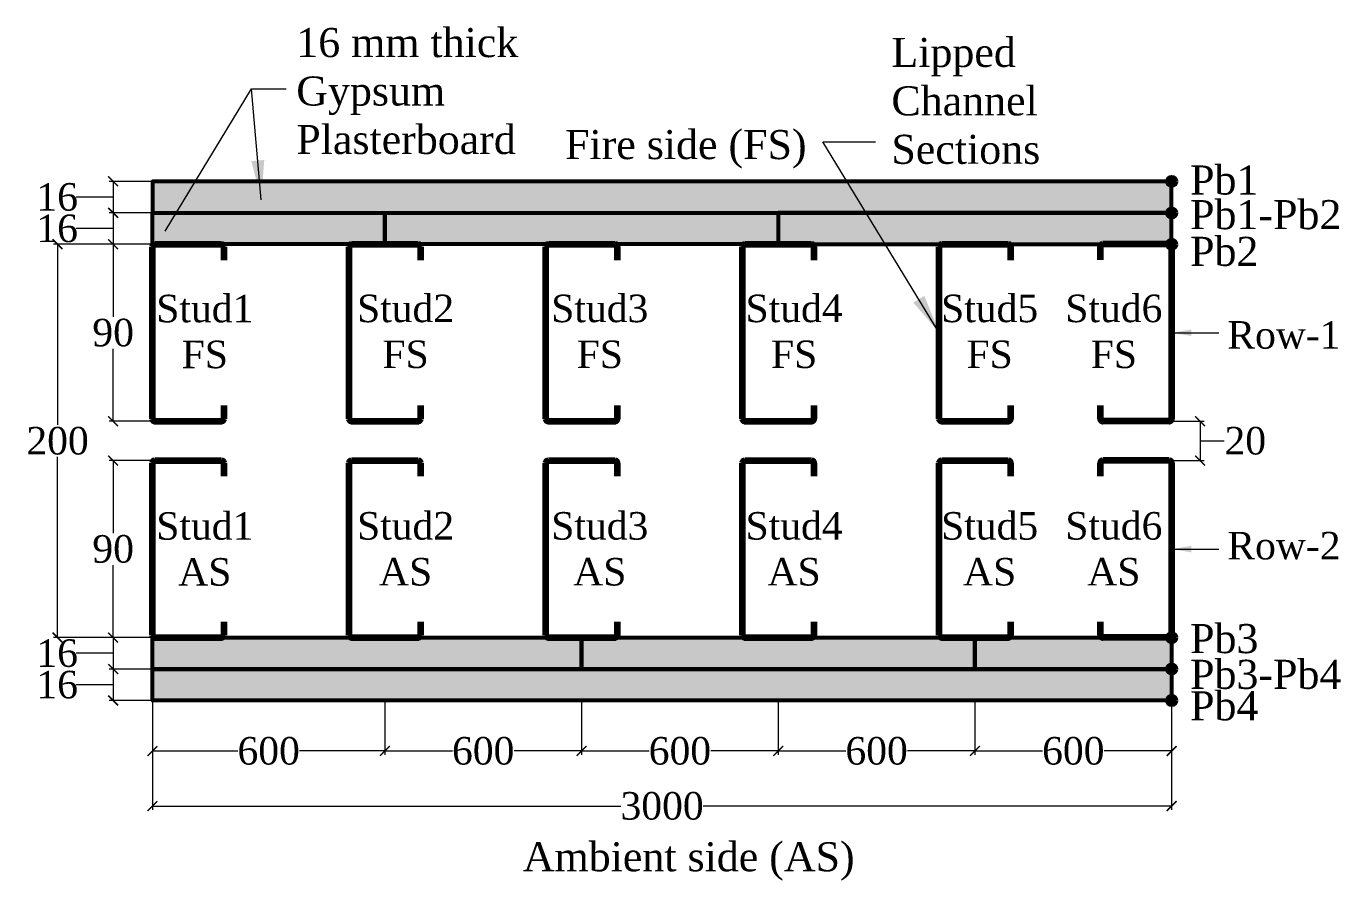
# Model space of a CAD drawing. Header units: millimetres. Extents: x 4760 to 7419, y -378 to 5598.
# Drawn here: x 4760 to 5428, y 2575 to 3009 of the extents above; entities that cross this region are included whole.
import ezdxf

# ---------------------------------------------------------------- set-up
doc = ezdxf.new("R2010")
doc.units = ezdxf.units.MM
doc.header["$PDMODE"] = 34
doc.layers.get('0').update_dxf_attribs({"lineweight": 9})
doc.layers.get('Defpoints').update_dxf_attribs({"color": 255})
doc.styles.get("Standard").update_dxf_attribs({"font": 'times.ttf'})
doc.dimstyles.new('Times new roman', dxfattribs={"dimtxt": 14, "dimasz": 5, "dimexe": 2, "dimexo": 1, "dimgap": 1, "dimtad": 0, "dimtih": 1, "dimtoh": 1, "dimtxsty": 'Standard', "dimblk": 'ARCHTICK', "dimcen": 0, "dimclrd": 256, "dimclre": 256, "dimadec": 0, "dimazin": 0, "dimtfac": 1, "dimtmove": 0, "dimatfit": 3, "dimfxl": 1, "dimlwd": -1, "dimlwe": -1, "dimarcsym": 0})

# ---------------------------------------------------------------- blocks, each defined once
blk = doc.blocks.new('Stud')
at = {"lineweight": 120}
for p, q in [((4631.49, 1757.6), (4665.24, 1757.6)), ((4630.24, 1668.85), (4630.24, 1756.35)), ((4666.49, 1756.35), (4666.49, 1749.6)), ((4666.49, 1675.6), (4666.49, 1668.85)), ((4631.49, 1667.6), (4665.24, 1667.6))]:
    blk.add_line(p, q, dxfattribs=at)
for centre, start, end in [((4631.49, 1756.35), 90, 180), ((4665.24, 1756.35), 0, 90), ((4631.49, 1668.85), 180, 270), ((4665.24, 1668.85), 270, 0)]:
    blk.add_arc(centre, 1.25, start, end, dxfattribs=at)
blk = doc.blocks.new('_ArchTick')
at = {"color": 0, "linetype": 'ByBlock', "const_width": 0.15}
blk.add_lwpolyline([(-0.5, -0.5), (0.5, 0.5)], dxfattribs=at)
blk = doc.blocks.new('*D20')
at = {"transparency": 16777216}
for p, q in [((4822.9, 2898.48), (4801.9, 2898.48)), ((4803.9, 2898.48), (4803.9, 2861.62)), ((4803.9, 2808.48), (4803.9, 2845.34)), ((4822.9, 2808.48), (4801.9, 2808.48))]:
    blk.add_line(p, q, dxfattribs=at)
at = {"layer": 'Defpoints', "color": 0, "lineweight": 53, "transparency": 16777216}
for p in [(4823.9, 2898.48), (4803.9, 2808.48), (4823.9, 2808.48)]:
    blk.add_point(p, dxfattribs=at)
at = {"transparency": 16777216, "xscale": 5, "yscale": 5, "zscale": 5}
for p, rotation in [((4803.9, 2898.48), 90), ((4803.9, 2808.48), 270)]:
    blk.add_blockref('_ArchTick', p, dxfattribs=dict(at, rotation=rotation))
at = {"color": 0, "lineweight": 53, "transparency": 16777216, "insert": (4803.9, 2853.48), "char_height": 14, "attachment_point": 5}
blk.add_mtext('90', dxfattribs=at)
blk = doc.blocks.new('*D18')
at = {"transparency": 16777216}
for p, q in [((4822.9, 2914.48), (4801.9, 2914.48)), ((4803.9, 2914.48), (4803.9, 2898.48)), ((4787.16, 2906.48), (4785.16, 2906.48)), ((4803.9, 2906.48), (4787.16, 2906.48)), ((4822.9, 2898.48), (4801.9, 2898.48))]:
    blk.add_line(p, q, dxfattribs=at)
at = {"layer": 'Defpoints', "color": 0, "lineweight": 53, "transparency": 16777216}
for p in [(4823.9, 2914.48), (4803.9, 2898.48), (4823.9, 2898.48)]:
    blk.add_point(p, dxfattribs=at)
at = {"transparency": 16777216, "xscale": 5, "yscale": 5, "zscale": 5}
for p, rotation in [((4803.9, 2914.48), 90), ((4803.9, 2898.48), 270)]:
    blk.add_blockref('_ArchTick', p, dxfattribs=dict(at, rotation=rotation))
at = {"color": 0, "lineweight": 53, "transparency": 16777216, "insert": (4775.44, 2906.48), "char_height": 14, "attachment_point": 5}
blk.add_mtext('16', dxfattribs=at)
blk = doc.blocks.new('*D16')
at = {"transparency": 16777216}
for p, q in [((4822.9, 2930.48), (4801.9, 2930.48)), ((4803.9, 2930.48), (4803.9, 2914.48)), ((4787.16, 2922.48), (4785.16, 2922.48)), ((4803.9, 2922.48), (4787.16, 2922.48)), ((4822.9, 2914.48), (4801.9, 2914.48))]:
    blk.add_line(p, q, dxfattribs=at)
at = {"layer": 'Defpoints', "color": 0, "lineweight": 53, "transparency": 16777216}
for p in [(4823.9, 2930.48), (4803.9, 2914.48), (4823.9, 2914.48)]:
    blk.add_point(p, dxfattribs=at)
at = {"transparency": 16777216, "xscale": 5, "yscale": 5, "zscale": 5}
for p, rotation in [((4803.9, 2930.48), 90), ((4803.9, 2914.48), 270)]:
    blk.add_blockref('_ArchTick', p, dxfattribs=dict(at, rotation=rotation))
at = {"color": 0, "lineweight": 53, "transparency": 16777216, "insert": (4775.44, 2922.48), "char_height": 14, "attachment_point": 5}
blk.add_mtext('16', dxfattribs=at)
blk = doc.blocks.new('*D17')
at = {"transparency": 16777216}
for p, q in [((4822.9, 2682.48), (4801.9, 2682.48)), ((4803.9, 2682.48), (4803.9, 2666.48)), ((4787.16, 2674.48), (4785.16, 2674.48)), ((4803.9, 2674.48), (4787.16, 2674.48)), ((4822.9, 2666.48), (4801.9, 2666.48))]:
    blk.add_line(p, q, dxfattribs=at)
at = {"layer": 'Defpoints', "color": 0, "lineweight": 53, "transparency": 16777216}
for p in [(4823.9, 2682.48), (4803.9, 2666.48), (4823.9, 2666.48)]:
    blk.add_point(p, dxfattribs=at)
at = {"transparency": 16777216, "xscale": 5, "yscale": 5, "zscale": 5}
for p, rotation in [((4803.9, 2682.48), 90), ((4803.9, 2666.48), 270)]:
    blk.add_blockref('_ArchTick', p, dxfattribs=dict(at, rotation=rotation))
at = {"color": 0, "lineweight": 53, "transparency": 16777216, "insert": (4775.44, 2674.48), "char_height": 14, "attachment_point": 5}
blk.add_mtext('16', dxfattribs=at)
blk = doc.blocks.new('*D19')
at = {"transparency": 16777216}
for p, q in [((4822.9, 2698.48), (4801.9, 2698.48)), ((4803.9, 2698.48), (4803.9, 2682.48)), ((4787.16, 2690.48), (4785.16, 2690.48)), ((4803.9, 2690.48), (4787.16, 2690.48)), ((4822.9, 2682.48), (4801.9, 2682.48))]:
    blk.add_line(p, q, dxfattribs=at)
at = {"layer": 'Defpoints', "color": 0, "lineweight": 53, "transparency": 16777216}
for p in [(4823.9, 2698.48), (4803.9, 2682.48), (4823.9, 2682.48)]:
    blk.add_point(p, dxfattribs=at)
at = {"transparency": 16777216, "xscale": 5, "yscale": 5, "zscale": 5}
for p, rotation in [((4803.9, 2698.48), 90), ((4803.9, 2682.48), 270)]:
    blk.add_blockref('_ArchTick', p, dxfattribs=dict(at, rotation=rotation))
at = {"color": 0, "lineweight": 53, "transparency": 16777216, "insert": (4775.44, 2690.48), "char_height": 14, "attachment_point": 5}
blk.add_mtext('16', dxfattribs=at)
blk = doc.blocks.new('*D21')
at = {"transparency": 16777216}
for p, q in [((4823.9, 2665.48), (4823.9, 2610.82)), ((5342.03, 2665.48), (5342.03, 2610.82)), ((4823.9, 2612.82), (5062.08, 2612.82)), ((5342.03, 2612.82), (5103.85, 2612.82))]:
    blk.add_line(p, q, dxfattribs=at)
at = {"layer": 'Defpoints', "color": 0, "lineweight": 53, "transparency": 16777216}
for p in [(4823.9, 2666.48), (5342.03, 2666.48), (5342.03, 2612.82)]:
    blk.add_point(p, dxfattribs=at)
at = {"transparency": 16777216, "xscale": 5, "yscale": 5, "zscale": 5, "rotation": 180}
blk.add_blockref('_ArchTick', (4823.9, 2612.82), dxfattribs=at)
at = {"transparency": 16777216, "xscale": 5, "yscale": 5, "zscale": 5}
blk.add_blockref('_ArchTick', (5342.03, 2612.82), dxfattribs=at)
at = {"color": 0, "lineweight": 53, "transparency": 16777216, "insert": (5082.97, 2612.82), "char_height": 14, "attachment_point": 5}
blk.add_mtext('3000', dxfattribs=at)
blk = doc.blocks.new('*D22')
at = {"transparency": 16777216}
for p, q in [((4823.9, 2665.48), (4823.9, 2638.8)), ((4942.03, 2665.48), (4942.03, 2638.8)), ((4823.9, 2640.8), (4867.27, 2640.8)), ((4942.03, 2640.8), (4898.66, 2640.8))]:
    blk.add_line(p, q, dxfattribs=at)
at = {"layer": 'Defpoints', "color": 0, "lineweight": 53, "transparency": 16777216}
for p in [(4823.9, 2666.48), (4942.03, 2666.48), (4942.03, 2640.8)]:
    blk.add_point(p, dxfattribs=at)
at = {"transparency": 16777216, "xscale": 5, "yscale": 5, "zscale": 5, "rotation": 180}
blk.add_blockref('_ArchTick', (4823.9, 2640.8), dxfattribs=at)
at = {"transparency": 16777216, "xscale": 5, "yscale": 5, "zscale": 5}
blk.add_blockref('_ArchTick', (4942.03, 2640.8), dxfattribs=at)
at = {"color": 0, "lineweight": 53, "transparency": 16777216, "insert": (4882.97, 2640.8), "char_height": 14, "attachment_point": 5}
blk.add_mtext('600', dxfattribs=at)
blk = doc.blocks.new('*D23')
at = {"transparency": 16777216}
for p, q in [((4942.03, 2665.48), (4942.03, 2638.8)), ((5042.03, 2665.48), (5042.03, 2638.8)), ((4942.03, 2640.8), (4976.34, 2640.8)), ((5042.03, 2640.8), (5007.72, 2640.8))]:
    blk.add_line(p, q, dxfattribs=at)
at = {"layer": 'Defpoints', "color": 0, "lineweight": 53, "transparency": 16777216}
for p in [(4942.03, 2666.48), (5042.03, 2666.48), (5042.03, 2640.8)]:
    blk.add_point(p, dxfattribs=at)
at = {"transparency": 16777216, "xscale": 5, "yscale": 5, "zscale": 5, "rotation": 180}
blk.add_blockref('_ArchTick', (4942.03, 2640.8), dxfattribs=at)
at = {"transparency": 16777216, "xscale": 5, "yscale": 5, "zscale": 5}
blk.add_blockref('_ArchTick', (5042.03, 2640.8), dxfattribs=at)
at = {"color": 0, "lineweight": 53, "transparency": 16777216, "insert": (4992.03, 2640.8), "char_height": 14, "attachment_point": 5}
blk.add_mtext('600', dxfattribs=at)
blk = doc.blocks.new('*D24')
at = {"transparency": 16777216}
for p, q in [((5042.03, 2665.48), (5042.03, 2638.8)), ((5142.03, 2665.48), (5142.03, 2638.8)), ((5042.03, 2640.8), (5076.34, 2640.8)), ((5142.03, 2640.8), (5107.72, 2640.8))]:
    blk.add_line(p, q, dxfattribs=at)
at = {"layer": 'Defpoints', "color": 0, "lineweight": 53, "transparency": 16777216}
for p in [(5042.03, 2666.48), (5142.03, 2666.48), (5142.03, 2640.8)]:
    blk.add_point(p, dxfattribs=at)
at = {"transparency": 16777216, "xscale": 5, "yscale": 5, "zscale": 5, "rotation": 180}
blk.add_blockref('_ArchTick', (5042.03, 2640.8), dxfattribs=at)
at = {"transparency": 16777216, "xscale": 5, "yscale": 5, "zscale": 5}
blk.add_blockref('_ArchTick', (5142.03, 2640.8), dxfattribs=at)
at = {"color": 0, "lineweight": 53, "transparency": 16777216, "insert": (5092.03, 2640.8), "char_height": 14, "attachment_point": 5}
blk.add_mtext('600', dxfattribs=at)
blk = doc.blocks.new('*D25')
at = {"transparency": 16777216}
for p, q in [((5142.03, 2665.48), (5142.03, 2638.8)), ((5242.03, 2665.48), (5242.03, 2638.8)), ((5142.03, 2640.8), (5176.34, 2640.8)), ((5242.03, 2640.8), (5207.72, 2640.8))]:
    blk.add_line(p, q, dxfattribs=at)
at = {"layer": 'Defpoints', "color": 0, "lineweight": 53, "transparency": 16777216}
for p in [(5142.03, 2666.48), (5242.03, 2666.48), (5242.03, 2640.8)]:
    blk.add_point(p, dxfattribs=at)
at = {"transparency": 16777216, "xscale": 5, "yscale": 5, "zscale": 5, "rotation": 180}
blk.add_blockref('_ArchTick', (5142.03, 2640.8), dxfattribs=at)
at = {"transparency": 16777216, "xscale": 5, "yscale": 5, "zscale": 5}
blk.add_blockref('_ArchTick', (5242.03, 2640.8), dxfattribs=at)
at = {"color": 0, "lineweight": 53, "transparency": 16777216, "insert": (5192.03, 2640.8), "char_height": 14, "attachment_point": 5}
blk.add_mtext('600', dxfattribs=at)
blk = doc.blocks.new('*D26')
at = {"transparency": 16777216}
for p, q in [((5242.03, 2665.48), (5242.03, 2638.8)), ((5342.03, 2665.48), (5342.03, 2638.8)), ((5242.03, 2640.8), (5276.34, 2640.8)), ((5342.03, 2640.8), (5307.72, 2640.8))]:
    blk.add_line(p, q, dxfattribs=at)
at = {"layer": 'Defpoints', "color": 0, "lineweight": 53, "transparency": 16777216}
for p in [(5242.03, 2666.48), (5342.03, 2666.48), (5342.03, 2640.8)]:
    blk.add_point(p, dxfattribs=at)
at = {"transparency": 16777216, "xscale": 5, "yscale": 5, "zscale": 5, "rotation": 180}
blk.add_blockref('_ArchTick', (5242.03, 2640.8), dxfattribs=at)
at = {"transparency": 16777216, "xscale": 5, "yscale": 5, "zscale": 5}
blk.add_blockref('_ArchTick', (5342.03, 2640.8), dxfattribs=at)
at = {"color": 0, "lineweight": 53, "transparency": 16777216, "insert": (5292.03, 2640.8), "char_height": 14, "attachment_point": 5}
blk.add_mtext('600', dxfattribs=at)
blk = doc.blocks.new('*D27')
at = {"transparency": 16777216}
for p, q in [((4822.9, 2788.48), (4801.9, 2788.48)), ((4803.9, 2788.48), (4803.9, 2751.62)), ((4803.9, 2698.48), (4803.9, 2735.34)), ((4822.9, 2698.48), (4801.9, 2698.48))]:
    blk.add_line(p, q, dxfattribs=at)
at = {"layer": 'Defpoints', "color": 0, "lineweight": 53, "transparency": 16777216}
for p in [(4823.9, 2788.48), (4803.9, 2698.48), (4823.9, 2698.48)]:
    blk.add_point(p, dxfattribs=at)
at = {"transparency": 16777216, "xscale": 5, "yscale": 5, "zscale": 5}
for p, rotation in [((4803.9, 2788.48), 90), ((4803.9, 2698.48), 270)]:
    blk.add_blockref('_ArchTick', p, dxfattribs=dict(at, rotation=rotation))
at = {"color": 0, "lineweight": 53, "transparency": 16777216, "insert": (4803.9, 2743.48), "char_height": 14, "attachment_point": 5}
blk.add_mtext('90', dxfattribs=at)
blk = doc.blocks.new('*D29')
at = {"transparency": 16777216}
for p, q in [((4822.9, 2914.48), (4801.9, 2914.48)), ((4803.9, 2914.48), (4803.9, 2898.48)), ((4787.16, 2906.48), (4785.16, 2906.48)), ((4803.9, 2906.48), (4787.16, 2906.48)), ((4822.9, 2898.48), (4801.9, 2898.48))]:
    blk.add_line(p, q, dxfattribs=at)
at = {"layer": 'Defpoints', "color": 0, "lineweight": 53, "transparency": 16777216}
for p in [(4823.9, 2914.48), (4803.9, 2898.48), (4823.9, 2898.48)]:
    blk.add_point(p, dxfattribs=at)
at = {"transparency": 16777216, "xscale": 5, "yscale": 5, "zscale": 5}
for p, rotation in [((4803.9, 2914.48), 90), ((4803.9, 2898.48), 270)]:
    blk.add_blockref('_ArchTick', p, dxfattribs=dict(at, rotation=rotation))
at = {"color": 0, "lineweight": 53, "transparency": 16777216, "insert": (4775.44, 2906.48), "char_height": 14, "attachment_point": 5}
blk.add_mtext('16', dxfattribs=at)
blk = doc.blocks.new('*D28')
at = {"transparency": 16777216}
for p, q in [((4822.9, 2930.48), (4801.9, 2930.48)), ((4803.9, 2930.48), (4803.9, 2914.48)), ((4787.16, 2922.48), (4785.16, 2922.48)), ((4803.9, 2922.48), (4787.16, 2922.48)), ((4822.9, 2914.48), (4801.9, 2914.48))]:
    blk.add_line(p, q, dxfattribs=at)
at = {"layer": 'Defpoints', "color": 0, "lineweight": 53, "transparency": 16777216}
for p in [(4823.9, 2930.48), (4803.9, 2914.48), (4823.9, 2914.48)]:
    blk.add_point(p, dxfattribs=at)
at = {"transparency": 16777216, "xscale": 5, "yscale": 5, "zscale": 5}
for p, rotation in [((4803.9, 2930.48), 90), ((4803.9, 2914.48), 270)]:
    blk.add_blockref('_ArchTick', p, dxfattribs=dict(at, rotation=rotation))
at = {"color": 0, "lineweight": 53, "transparency": 16777216, "insert": (4775.44, 2922.48), "char_height": 14, "attachment_point": 5}
blk.add_mtext('16', dxfattribs=at)
blk = doc.blocks.new('*D72')
at = {"transparency": 16777216}
for p, q in [((4822.9, 2898.48), (4773.64, 2898.48)), ((4775.64, 2898.48), (4775.64, 2806.6)), ((4775.64, 2698.48), (4775.64, 2790.36)), ((4822.9, 2698.48), (4773.64, 2698.48))]:
    blk.add_line(p, q, dxfattribs=at)
at = {"layer": 'Defpoints', "color": 0, "lineweight": 53, "transparency": 16777216}
for p in [(4823.9, 2898.48), (4775.64, 2698.48), (4823.9, 2698.48)]:
    blk.add_point(p, dxfattribs=at)
at = {"transparency": 16777216, "xscale": 5, "yscale": 5, "zscale": 5}
for p, rotation in [((4775.64, 2898.48), 90), ((4775.64, 2698.48), 270)]:
    blk.add_blockref('_ArchTick', p, dxfattribs=dict(at, rotation=rotation))
at = {"color": 0, "lineweight": 53, "transparency": 16777216, "insert": (4775.64, 2798.48), "char_height": 14, "attachment_point": 5}
blk.add_mtext('200', dxfattribs=at)
blk = doc.blocks.new('*D131')
at = {"transparency": 16777216}
for p, q in [((5341.78, 2808.48), (5358.54, 2808.48)), ((5356.54, 2808.48), (5356.54, 2788.48)), ((5356.54, 2798.48), (5366.72, 2798.48)), ((5366.72, 2798.48), (5368.72, 2798.48)), ((5341.78, 2788.48), (5358.54, 2788.48))]:
    blk.add_line(p, q, dxfattribs=at)
at = {"layer": 'Defpoints', "color": 0, "lineweight": 53, "transparency": 16777216}
for p in [(5340.78, 2808.48), (5340.78, 2788.48), (5356.54, 2788.48)]:
    blk.add_point(p, dxfattribs=at)
at = {"transparency": 16777216, "xscale": 5, "yscale": 5, "zscale": 5}
for p, rotation in [((5356.54, 2808.48), 90), ((5356.54, 2788.48), 270)]:
    blk.add_blockref('_ArchTick', p, dxfattribs=dict(at, rotation=rotation))
at = {"color": 0, "lineweight": 53, "transparency": 16777216, "insert": (5379.46, 2798.48), "char_height": 14, "attachment_point": 5}
blk.add_mtext('20', dxfattribs=at)

msp = doc.modelspace()

# ---------------------------------------------------------------- hatches: boundary and pattern name
at = {"lineweight": 53, "true_color": 0xf7abae}
h = msp.add_hatch(color=241, dxfattribs=at)
h.dxf.hatch_style = 1
h.paths.add_polyline_path([(4823.904, 2930.478), (4823.904, 2914.478), (5342.029, 2914.478), (5342.029, 2930.478)])
at = {"lineweight": 53, "true_color": 0x2776bb}
h = msp.add_hatch(color=152, dxfattribs=at)
h.dxf.hatch_style = 1
h.paths.add_polyline_path([(5344.332, 2930.411, 1), (5339.726, 2930.411, 1)])
at = {"lineweight": 53, "true_color": 0xf7abae}
h = msp.add_hatch(color=241, dxfattribs=at)
h.dxf.hatch_style = 1
h.paths.add_polyline_path([(4942.029, 2898.478), (4942.029, 2914.478), (4823.904, 2914.478), (4823.904, 2898.478)])
h = msp.add_hatch(color=241, dxfattribs=at)
h.dxf.hatch_style = 1
h.paths.add_polyline_path([(4942.029, 2914.478), (4942.029, 2898.478), (5142.029, 2898.478), (5142.029, 2914.478)])
h = msp.add_hatch(color=241, dxfattribs=at)
h.dxf.hatch_style = 1
h.paths.add_polyline_path([(5342.029, 2898.478), (5342.029, 2914.478), (5142.029, 2914.478), (5142.029, 2898.478)])
at = {"lineweight": 53, "true_color": 0x2776bb}
h = msp.add_hatch(color=152, dxfattribs=at)
h.dxf.hatch_style = 1
h.paths.add_polyline_path([(5344.332, 2914.411, 1), (5339.726, 2914.411, 1)])
h = msp.add_hatch(color=152, dxfattribs=at)
h.dxf.hatch_style = 1
h.paths.add_polyline_path([(5344.332, 2898.411, 1), (5339.726, 2898.411, 1)])
h = msp.add_hatch(color=152, dxfattribs=at)
h.dxf.hatch_style = 1
h.paths.add_polyline_path([(5344.332, 2698.478, 1), (5339.726, 2698.478, 1)])
at = {"lineweight": 53, "true_color": 0xf7abae}
h = msp.add_hatch(color=241, dxfattribs=at)
h.dxf.hatch_style = 1
h.paths.add_polyline_path([(5042.029, 2698.478), (4823.904, 2698.478), (4823.904, 2682.478), (5042.029, 2682.478)])
h = msp.add_hatch(color=241, dxfattribs=at)
h.dxf.hatch_style = 1
h.paths.add_polyline_path([(5242.029, 2698.478), (5042.029, 2698.478), (5042.029, 2682.478), (5242.029, 2682.478)])
h = msp.add_hatch(color=241, dxfattribs=at)
h.dxf.hatch_style = 1
h.paths.add_polyline_path([(5342.029, 2682.478), (5342.029, 2698.478), (5242.029, 2698.478), (5242.029, 2682.478)])
h = msp.add_hatch(color=241, dxfattribs=at)
h.dxf.hatch_style = 1
h.paths.add_polyline_path([(5342.029, 2666.478), (5342.029, 2682.478), (4823.904, 2682.478), (4823.904, 2666.478)])
at = {"lineweight": 53, "true_color": 0x2776bb}
h = msp.add_hatch(color=152, dxfattribs=at)
h.dxf.hatch_style = 1
h.paths.add_polyline_path([(5344.332, 2682.478, 1), (5339.726, 2682.478, 1)])
h = msp.add_hatch(color=152, dxfattribs=at)
h.dxf.hatch_style = 1
h.paths.add_polyline_path([(5344.332, 2666.478, 1), (5339.726, 2666.478, 1)])

# ---------------------------------------------------------------- linework, layer by layer
at = {"lineweight": 53}
for points in [[(4823.904, 2914.478), (5342.029, 2914.478), (5342.029, 2930.478), (4823.904, 2930.478)], [(4942.029, 2898.478), (4823.904, 2898.478), (4823.904, 2914.478), (4942.029, 2914.478)], [(4942.029, 2914.478), (5142.029, 2914.478), (5142.029, 2898.478), (4942.029, 2898.478)], [(5142.029, 2898.478), (5342.029, 2898.478), (5342.029, 2914.478), (5142.029, 2914.478)], [(4823.904, 2698.478), (5042.029, 2698.478), (5042.029, 2682.478), (4823.904, 2682.478)], [(5042.029, 2698.478), (5242.029, 2698.478), (5242.029, 2682.478), (5042.029, 2682.478)], [(5242.029, 2698.478), (5342.029, 2698.478), (5342.029, 2682.478), (5242.029, 2682.478)], [(4823.904, 2682.478), (5342.029, 2682.478), (5342.029, 2666.478), (4823.904, 2666.478)]]:
    msp.add_lwpolyline(points, close=True, dxfattribs=at)
for centre in [(5342.029, 2930.411), (5342.029, 2914.411), (5342.029, 2898.411), (5342.029, 2698.478), (5342.029, 2682.478), (5342.029, 2666.478)]:
    msp.add_circle(centre, 2.303, dxfattribs=at)

# ---------------------------------------------------------------- block references
at = {"lineweight": -3}
for p in [(193.659, 1140.875), (293.659, 1140.875), (393.659, 1140.875), (493.659, 1140.875), (593.659, 1140.875), (193.659, 1030.875), (293.659, 1030.875), (393.659, 1030.875), (493.659, 1030.875), (593.659, 1030.875)]:
    msp.add_blockref('Stud', p, dxfattribs=at)
at = {"lineweight": -3, "rotation": 180}
for p in [(9972.274, 4566.081), (9972.274, 4456.081)]:
    msp.add_blockref('Stud', p, dxfattribs=at)

# ---------------------------------------------------------------- texts
at = {"lineweight": 53, "attachment_point": 1}
for s, insert, char_height, width in [('16 mm thick Gypsum Plasterboard', (4897.009, 3008.443), 14.7814, 115.93848), ('Lipped Channel Sections', (5199.568, 3003.442), 14.7814, 68.45472), ('Fire side (FS)', (5033.636, 2956.57), 14.7814, 121.64572), ('Pb1', (5351.403, 2938.557), 14.7814, 41.76421), ('Pb1-Pb2', (5351.403, 2920.94), 14.7814, 41.76421), ('Pb2', (5351.403, 2902.275), 14.7814, 41.76421), ('\\pxqc;Stud1\\PFS', (4829.62, 2872.806), 14, 41.76421), ('\\pxqc;Stud2\\PFS', (4931.692, 2872.873), 14, 41.76421), ('\\pxqc;Stud3\\PFS', (5030.417, 2872.873), 14, 41.76421), ('\\pxqc;Stud4\\PFS', (5129.199, 2872.873), 14, 41.76421), ('\\pxqc;Stud5\\PFS', (5228.615, 2872.873), 14, 41.76421), ('\\pxqc;Stud6\\PFS', (5291.764, 2872.873), 14, 41.76421), ('Row-1', (5370.332, 2859.399), 14, 90.08321), ('\\pxqc;Stud1\\PAS', (4829.62, 2762.233), 14, 41.76421), ('\\pxqc;Stud2\\PAS', (4931.692, 2762.3), 14, 41.76421), ('\\pxqc;Stud3\\PAS', (5030.417, 2762.3), 14, 41.76421), ('\\pxqc;Stud4\\PAS', (5129.199, 2762.3), 14, 41.76421), ('\\pxqc;Stud5\\PAS', (5228.615, 2762.3), 14, 41.76421), ('\\pxqc;Stud6\\PAS', (5291.764, 2762.3), 14, 41.76421), ('Row-2', (5370.332, 2752.221), 14, 90.08321), ('Pb3', (5351.403, 2705.358), 14.7814, 41.76421), ('Pb3-Pb4', (5351.403, 2687.182), 14.7814, 41.76421), ('Pb4', (5351.403, 2671.182), 14.7814, 41.76421), ('Ambient side (AS)', (5012.183, 2594.423), 14.7814, 165.80062)]:
    msp.add_mtext(s, dxfattribs=dict(at, insert=insert, char_height=char_height, width=width))

# ---------------------------------------------------------------- dimensions: what is measured, and where the dimension line sits
at = {"lineweight": 53}
for base, p1, p2, picture, middle in [((4803.904, 2914.478), (4823.904, 2930.478), (4823.904, 2914.478), '*D16', (4784.162, 2922.478)), ((4803.904, 2914.478), (4823.904, 2930.478), (4823.904, 2914.478), '*D28', (4784.162, 2922.478)), ((4803.904, 2898.478), (4823.904, 2914.478), (4823.904, 2898.478), '*D18', (4784.162, 2906.478)), ((4803.904, 2898.478), (4823.904, 2914.478), (4823.904, 2898.478), '*D29', (4784.162, 2906.478)), ((4775.64, 2698.478), (4823.904, 2898.478), (4823.904, 2698.478), '*D72', (4775.64, 2798.478)), ((4803.904, 2682.478), (4823.904, 2698.478), (4823.904, 2682.478), '*D19', (4784.162, 2690.478)), ((4803.904, 2666.478), (4823.904, 2682.478), (4823.904, 2666.478), '*D17', (4784.162, 2674.478))]:
    dim = msp.add_linear_dim(base=base, p1=p1, p2=p2, angle=90, dimstyle='Times new roman', override={"dimtmove": 1}, dxfattribs=at)
    dim.commit()
    dim.dimension.update_dxf_attribs({"geometry": picture, "text_midpoint": middle})
for base, p1, p2, picture, middle in [((4803.904, 2808.478), (4823.904, 2898.478), (4823.904, 2808.478), '*D20', (4803.904, 2853.478)), ((4803.904, 2698.478), (4823.904, 2788.478), (4823.904, 2698.478), '*D27', (4803.904, 2743.478))]:
    dim = msp.add_linear_dim(base=base, p1=p1, p2=p2, angle=90, dimstyle='Times new roman', dxfattribs=at)
    dim.commit()
    dim.dimension.update_dxf_attribs({"geometry": picture, "text_midpoint": middle})
dim = msp.add_linear_dim(base=(5356.539, 2788.478), p1=(5340.779, 2808.478), p2=(5340.779, 2788.478), angle=90, dimstyle='Times new roman', override={"dimtmove": 1}, dxfattribs=at)
dim.commit()
dim.dimension.update_dxf_attribs({"geometry": '*D131', "text_midpoint": (5369.717, 2798.478), "dimtype": 160})
for base, p2, text, picture, middle in [((5342.029, 2612.823), (5342.029, 2666.478), '3000', '*D21', (5082.966, 2612.823)), ((4942.029, 2640.795), (4942.029, 2666.478), '600', '*D22', (4882.966, 2640.795))]:
    dim = msp.add_linear_dim(base=base, p1=(4823.904, 2666.478), p2=p2, text=text, dimstyle='Times new roman', dxfattribs=at)
    dim.commit()
    dim.dimension.update_dxf_attribs({"geometry": picture, "text_midpoint": middle})
for base, p1, p2, picture, middle in [((5042.029, 2640.795), (4942.029, 2666.478), (5042.029, 2666.478), '*D23', (4992.029, 2640.795)), ((5142.029, 2640.795), (5042.029, 2666.478), (5142.029, 2666.478), '*D24', (5092.029, 2640.795)), ((5242.029, 2640.795), (5142.029, 2666.478), (5242.029, 2666.478), '*D25', (5192.029, 2640.795)), ((5342.029, 2640.795), (5242.029, 2666.478), (5342.029, 2666.478), '*D26', (5292.029, 2640.795))]:
    dim = msp.add_linear_dim(base=base, p1=p1, p2=p2, text='600', dimstyle='Times new roman', override={"dimtmove": 1}, dxfattribs=at)
    dim.commit()
    dim.dimension.update_dxf_attribs({"geometry": picture, "text_midpoint": middle})

# ---------------------------------------------------------------- leaders
for points, override in [([(4830.423, 2905.134), (4874.2, 2977.552), (4891.815, 2977.552)], {"dimasz": 20}), ([(4879.204, 2921.123), (4874.2, 2977.552)], {"dimasz": 20}), ([(5223.904, 2853.478), (5164.634, 2950.608), (5191.502, 2950.608)], {"dimasz": 20}), ([(5342.029, 2853.478), (5365.958, 2853.478)], {"dimasz": 10, "dimgap": 1, "dimtad": 0}), ([(5342.029, 2743.478), (5365.958, 2743.478)], {"dimasz": 10, "dimgap": 1, "dimtad": 0})]:
    msp.add_leader(points, dimstyle='Times new roman', override=override, dxfattribs=at)

doc.saveas('drawing.dxf')
